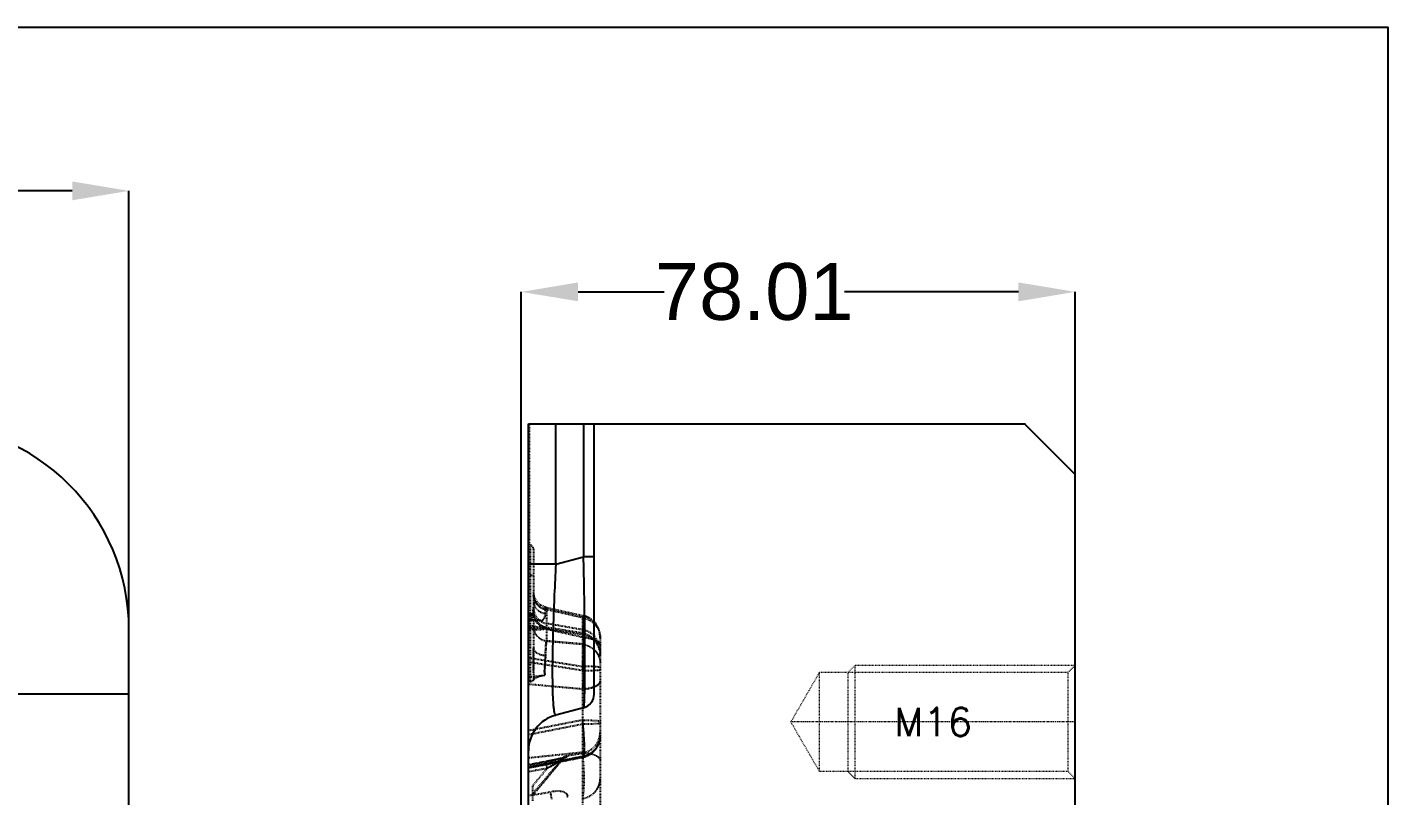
# Model space of a CAD drawing. Header units: millimetres. Extents: x 2748 to 3320, y 1427 to 1884.
# Drawn here: x 3128.6 to 3320.2, y 1775.4 to 1883.7 of the extents above; entities that cross this region are included whole.
import ezdxf
from ezdxf.enums import TextEntityAlignment as Align

# ---------------------------------------------------------------- set-up
doc = ezdxf.new("R2010")
doc.units = ezdxf.units.MM
doc.linetypes.add('CENTER', pattern=[0.6, 0.375, -0.075, 0.075, -0.075])
doc.linetypes.add('HIDDEN', pattern=[0.2, 0.1, -0.1])
doc.layers.add('21', color=7, linetype='Continuous')
doc.layers.add('screw', color=33, linetype='Continuous', lineweight=13)
doc.styles.get("Standard").update_dxf_attribs({"font": 'arial.ttf'})
doc.styles.add('TXT', font='txt.shx', dxfattribs={"bigfont": 'gbcbig.shx'})
doc.dimstyles.get("Standard").update_dxf_attribs({"dimtxt": 0.18, "dimasz": 0.18, "dimexe": 0.18, "dimexo": 0.0625, "dimgap": 0.09, "dimtad": 0, "dimtih": 1, "dimtoh": 1, "dimzin": 0, "dimdsep": 46, "dimtxsty": 'Standard', "dimcen": 0.09, "dimadec": 0, "dimazin": 0, "dimtfac": 1, "dimtofl": 0, "dimtmove": 0, "dimatfit": 3, "dimfxl": 0, "dimtolj": 1, "dimtzin": 0, "dimarcsym": 0})

# ---------------------------------------------------------------- blocks, each defined once
blk = doc.blocks.new('*D61')
at = {"color": 4, "lineweight": -2, "transparency": 16777216}
for p, q in [((2822.91, 1798.83), (2822.91, 1860.65)), ((2830.91, 1860.65), (2909.93, 1860.65)), ((3134.91, 1860.65), (2943.1, 1860.65)), ((3142.91, 1798.83), (3142.91, 1860.65))]:
    blk.add_line(p, q, dxfattribs=at)
at = {"color": 4, "transparency": 16777216}
for points in [[(2830.91, 1861.98), (2830.91, 1859.32), (2822.91, 1860.65)], [(3134.91, 1861.98), (3134.91, 1859.32), (3142.91, 1860.65)]]:
    blk.add_solid(points, dxfattribs=at)
at = {"layer": 'Defpoints', "color": 0, "transparency": 16777216}
for p in [(2822.91, 1860.65), (2822.91, 1798.83), (3142.91, 1798.83)]:
    blk.add_point(p, dxfattribs=at)
at = {"color": 6, "transparency": 16777216, "insert": (2926.51, 1860.65), "char_height": 8, "attachment_point": 5}
blk.add_mtext('\\A1;320.00', dxfattribs=at)
blk = doc.blocks.new('*D73')
at = {"color": 4, "lineweight": -2, "transparency": 16777216}
for p, q in [((3198.16, 1671.53), (3198.16, 1846.42)), ((3206.16, 1846.42), (3218.27, 1846.42)), ((3268.16, 1846.42), (3243.65, 1846.42)), ((3276.16, 1820.68), (3276.16, 1846.42))]:
    blk.add_line(p, q, dxfattribs=at)
at = {"color": 4, "transparency": 16777216}
for points in [[(3206.16, 1847.75), (3206.16, 1845.09), (3198.16, 1846.42)], [(3268.16, 1847.75), (3268.16, 1845.09), (3276.16, 1846.42)]]:
    blk.add_solid(points, dxfattribs=at)
at = {"layer": 'Defpoints', "color": 0, "transparency": 16777216}
for p in [(3276.16, 1846.42), (3276.16, 1820.68), (3198.16, 1671.53)]:
    blk.add_point(p, dxfattribs=at)
at = {"color": 6, "transparency": 16777216, "insert": (3230.96, 1846.42), "char_height": 8, "attachment_point": 5}
blk.add_mtext('\\A1;78.01', dxfattribs=at)

msp = doc.modelspace()

# ---------------------------------------------------------------- linework, layer by layer
msp.add_lwpolyline([(2747.993, 1883.709), (3320.174, 1883.709), (3320.174, 1427.127), (2747.993, 1427.127)], close=True)
at = {"layer": '21', "color": 7, "linetype": 'Continuous'}
for p, q in [((3199.164, 1772.696), (3199.164, 1827.826)), ((3199.164, 1827.826), (3269.154, 1827.826)), ((3203.018, 1808.038), (3203.018, 1827.826)), ((3206.926, 1827.826), (3206.926, 1809.086)), ((3208.409, 1789.767), (3208.409, 1827.826)), ((3276.164, 1820.676), (3269.014, 1827.826)), ((3276.164, 1514.976), (3276.164, 1820.676)), ((3203.018, 1808.038), (3206.926, 1809.086)), ((3208.409, 1809.086), (3206.926, 1809.086)), ((3203.018, 1808.038), (3199.164, 1808.038)), ((3142.907, 1536.826), (3142.907, 1798.826)), ((3142.907, 1789.767), (3124.167, 1789.767)), ((3206.926, 1787.835), (3203.018, 1786.788))]:
    msp.add_line(p, q, dxfattribs=at)
at = {"layer": '21', "color": 8, "linetype": 'HIDDEN'}
for p, q in [((3199.309, 1804.879), (3199.314, 1827.826)), ((3199.388, 1810.766), (3199.314, 1810.779)), ((3199.388, 1810.766), (3199.388, 1791.51)), ((3199.884, 1810.175), (3199.884, 1796.224)), ((3199.314, 1804.879), (3199.164, 1804.879)), ((3199.884, 1806.479), (3199.309, 1806.479)), ((3199.998, 1803.418), (3199.884, 1804.116)), ((3200.328, 1802.791), (3199.998, 1803.418)), ((3199.164, 1801.168), (3199.388, 1801.132)), ((3200.838, 1802.304), (3200.328, 1802.791)), ((3201.478, 1802.005), (3200.838, 1802.304)), ((3201.607, 1801.973), (3201.478, 1802.005)), ((3201.607, 1801.976), (3206.919, 1800.79)), ((3201.608, 1801.975), (3201.701, 1801.66)), ((3201.702, 1801.662), (3201.702, 1797.238)), ((3199.388, 1800.931), (3199.164, 1800.967)), ((3199.388, 1800.3), (3199.164, 1800.312)), ((3206.785, 1797.75), (3199.164, 1799.452)), ((3199.309, 1799.155), (3199.164, 1799.178)), ((3199.567, 1800.281), (3199.882, 1800.23)), ((3206.785, 1798.805), (3201.702, 1799.701)), ((3206.785, 1800.514), (3206.785, 1771.609)), ((3199.164, 1798.986), (3199.301, 1798.964)), ((3209.264, 1797.862), (3209.264, 1774.114)), ((3199.164, 1794.88), (3206.785, 1793.649)), ((3206.785, 1793.057), (3199.164, 1794.261)), ((3199.388, 1791.51), (3199.164, 1791.49)), ((3206.785, 1790.444), (3199.164, 1791.13)), ((3199.164, 1784.061), (3206.785, 1785.554)), ((3206.785, 1781.534), (3199.164, 1780.736)), ((3199.164, 1779.442), (3206.837, 1780.948)), ((3199.164, 1779.36), (3206.836, 1780.863)), ((3201.763, 1780.268), (3199.164, 1779.773)), ((3199.764, 1775.711), (3203.969, 1780.723)), ((3202.282, 1780.369), (3201.763, 1780.268)), ((3201.776, 1780.268), (3201.763, 1780.268)), ((3202.92, 1779.307), (3203.969, 1780.569)), ((3203.794, 1780.359), (3202.92, 1779.307)), ((3203.969, 1780.569), (3203.794, 1780.359)), ((3203.969, 1780.569), (3203.964, 1780.563)), ((3203.964, 1780.563), (3203.969, 1780.569)), ((3203.969, 1780.723), (3203.969, 1780.569)), ((3204.199, 1780.795), (3204.061, 1780.758)), ((3204.561, 1781.065), (3206.785, 1781.457)), ((3204.561, 1781.065), (3204.561, 1780.911)), ((3206.785, 1780.962), (3206.838, 1780.949)), ((3206.836, 1780.863), (3206.785, 1780.88)), ((3199.164, 1779.472), (3199.402, 1779.519)), ((3201.776, 1779.285), (3199.164, 1778.787)), ((3201.776, 1779.285), (3199.764, 1776.862)), ((3202.443, 1778.732), (3200.43, 1776.309)), ((3202.567, 1778.882), (3202.443, 1778.732)), ((3202.92, 1779.307), (3202.567, 1778.882)), ((3199.764, 1774.709), (3199.764, 1776.862)), ((3200.43, 1776.309), (3199.864, 1775.628)), ((3199.864, 1775.628), (3199.764, 1775.506))]:
    msp.add_line(p, q, dxfattribs=at)
for points in [[(3209.113, 1798.8), (3208.678, 1799.643), (3208.002, 1800.307), (3207.152, 1800.728), (3206.918, 1800.79)], [(3209.264, 1797.862), (3209.11, 1798.81), (3208.666, 1799.659), (3207.978, 1800.324), (3207.114, 1800.739), (3206.919, 1800.79)], [(3206.838, 1780.864), (3207.152, 1780.943), (3208.002, 1781.363), (3208.678, 1782.028), (3209.113, 1782.87), (3209.264, 1783.893)], [(3206.838, 1780.949), (3207.152, 1781.028), (3208.002, 1781.448), (3208.678, 1782.113), (3209.113, 1782.955)], [(3202.905, 1780.496), (3202.603, 1780.434), (3202.282, 1780.369)], [(3203.68, 1780.666), (3203.446, 1780.613), (3203.187, 1780.556), (3202.905, 1780.496)], [(3204.061, 1780.758), (3203.886, 1780.715), (3203.68, 1780.666)], [(3203.964, 1780.562), (3204.129, 1780.72), (3204.277, 1780.81), (3204.323, 1780.83)], [(3204.323, 1780.83), (3204.327, 1780.832), (3204.293, 1780.821), (3204.199, 1780.795)]]:
    msp.add_lwpolyline(points, dxfattribs=at)
at = {"layer": '21', "color": 7, "linetype": 'Continuous'}
for centre, radius, start, end in [((3113.907, 1798.826), 29, 0, 90), ((3206.409, 1789.767), 2, 285, 0), ((3204.364, 1781.765), 5.2, 105, 180)]:
    msp.add_arc(centre, radius, start, end, dxfattribs=at)
at = {"layer": '21', "color": 8, "linetype": 'HIDDEN'}
for centre, radius, start, end in [((3199.284, 1810.175), 0.6, 0, 80), ((3201.849, 1803.703), 1.965, 180.05071, 203.91435), ((3202.091, 1801.325), 2.209, 180.41833, 259.641), ((3202.083, 1801.154), 2.201, 180.03665, 219.93172), ((3202.084, 1801.867), 2.2, 180, 260), ((3202.064, 1801.158), 2.181, 180.02019, 220.7955), ((3201.943, 1803.746), 2.069, 203.96283, 221.08089), ((3202.08, 1803.936), 2.306, 255.80886, 260.56687), ((2752.125, -207.108), 2058.462, 77.23966, 77.384698), ((3175.432, 1411.912), 389.022, 86.2159, 86.50264), ((3199.295, 1798.532), 1.77, 83.03564, 86.98575), ((3199.327, 1798.802), 1.498, 80.80115, 83.02169), ((3176.2, 1423.787), 377.121, 86.21279, 86.39943), ((3202.081, 1801.172), 2.203, 219.88904, 260.08127), ((3206.444, 1797.656), 2.842, 42.43039, 45.76541), ((3206.456, 1797.671), 2.823, 30.83561, 42.38203), ((3200.373, 1799.198), 1.097, 190.99628, 192.30184), ((3200.576, 1806.051), 7.194, 264.5373, 267.17133), ((3206.264, 1795.85), 3, 0.00005, 80), ((3206.267, 1795.223), 3.003, 43.88782, 80.0774), ((3206.325, 1795.273), 2.926, 39.52415, 43.96618), ((3206.652, 1797.74), 2.612, 0.0061, 2.60387), ((3206.513, 1793.97), 2.785, 42.6466, 46.54217), ((3206.257, 1795.223), 3.011, 19.99634, 39.44075), ((3206.328, 1795.241), 2.935, 0.00645, 2.79783), ((3167.07, 2127.187), 336.534, 275.47226, 275.86574), ((3167.072, 2127.265), 336.613, 275.47063, 275.86377), ((3296.977, 1792.788), 97.126, 179.99816, 180.63242), ((3300.612, 1792.799), 100.761, 180.00428, 180.30968), ((3295.97, 1792.772), 96.119, 180.30875, 180.62925), ((3748.402, -993.053), 2831.426, 101.027949, 101.185107), ((3206.264, 1784.411), 3, 280.00001, 0), ((3774.362, -1143.926), 2979.448, 100.981817, 101.126463), ((3181.017, 1818.499), 44.369, 299.37137, 299.91764), ((3191.339, 1800.524), 23.641, 299.96144, 300.691), ((3194.579, 1795.061), 17.29, 300.69891, 301.63822), ((3204.735, 1780.08), 1, 100, 140), ((3204.761, 1779.882), 1.05, 115.72007, 126.35629), ((3200.301, 1781.908), 6.707, 356.58, 357.42794), ((3048.862, 2692.056), 928.837, 279.312372, 279.508735)]:
    msp.add_arc(centre, radius, start, end, dxfattribs=at)
at = {"layer": '21', "color": 7, "linetype": 'Continuous'}
for points, knots in [([(3206.926, 1787.835), (3206.939, 1787.839), (3206.956, 1787.885), (3206.974, 1787.961), (3206.992, 1788.096), (3207.01, 1788.275), (3207.027, 1788.505), (3207.049, 1788.906), (3207.072, 1789.526), (3207.092, 1790.407), (3207.107, 1791.466), (3207.116, 1792.692), (3207.118, 1794.075), (3207.115, 1795.603), (3207.102, 1797.89), (3207.07, 1801), (3207.009, 1804.953), (3206.956, 1807.686), (3206.926, 1809.086)], [0, 0, 0, 0, 0.0018039, 0.0057584, 0.011993, 0.0205169, 0.0313195, 0.0443845, 0.0772265, 0.1188334, 0.1687836, 0.2266016, 0.2918107, 0.3638929, 0.442167, 0.6144013, 0.8025615, 1, 1, 1, 1]), ([(3203.018, 1808.038), (3202.94, 1806.613), (3202.802, 1803.835), (3202.646, 1799.824), (3202.548, 1796.168), (3202.516, 1793.404), (3202.526, 1791.466), (3202.549, 1790.248), (3202.582, 1789.341), (3202.618, 1788.704), (3202.655, 1788.191), (3202.707, 1787.671), (3202.777, 1787.234), (3202.846, 1786.984), (3202.895, 1786.87), (3202.947, 1786.795), (3202.999, 1786.783), (3203.018, 1786.788)], [0, 0, 0, 0, 0.2004353, 0.3905911, 0.5637723, 0.7140272, 0.778803, 0.8359484, 0.8850063, 0.9063624, 0.92553, 0.9571407, 0.9797223, 0.9876551, 0.9934253, 0.9972624, 1, 1, 1, 1])]:
    msp.add_open_spline(points, degree=3, knots=knots, dxfattribs=at)
at = {"layer": '21', "color": 8, "linetype": 'HIDDEN'}
for points, knots in [([(3201.702, 1801.662), (3201.46, 1801.702), (3200.974, 1801.864), (3200.367, 1802.334), (3199.972, 1802.98), (3199.884, 1803.468), (3199.884, 1803.701)], [0, 0, 0, 0, 0.2488136, 0.5090557, 0.7638419, 1, 1, 1, 1]), ([(3199.388, 1801.132), (3199.357, 1800.933), (3199.307, 1800.542), (3199.264, 1799.991), (3199.26, 1799.531), (3199.284, 1799.262), (3199.309, 1799.155)], [0, 0, 0, 0, 0.3045068, 0.594848, 0.8345283, 1, 1, 1, 1]), ([(3199.388, 1801.132), (3199.443, 1801.093), (3199.565, 1801.032), (3199.739, 1801.098), (3199.833, 1801.201), (3199.875, 1801.275), (3199.882, 1801.309)], [0, 0, 0, 0, 0.3268587, 0.6014583, 0.830935, 1, 1, 1, 1]), ([(3199.884, 1802.804), (3199.884, 1802.595), (3199.864, 1802.173), (3199.782, 1801.328), (3199.672, 1800.696), (3199.564, 1800.282)], [0, 0, 0, 0, 0.2468055, 0.4963987, 1, 1, 1, 1]), ([(3199.884, 1802.801), (3199.884, 1802.38), (3199.832, 1801.746), (3199.708, 1800.908), (3199.622, 1800.488), (3199.567, 1800.281)], [0, 0, 0, 0, 0.4960379, 0.7474148, 1, 1, 1, 1]), ([(3199.884, 1801.161), (3199.881, 1801.132), (3199.84, 1800.989), (3199.695, 1800.853), (3199.574, 1800.857)], [0, 0, 0, 0, 0.1908617, 1, 1, 1, 1]), ([(3199.884, 1802.804), (3199.884, 1802.611), (3199.969, 1802.198), (3200.34, 1801.659), (3200.901, 1801.26), (3201.346, 1801.112), (3201.572, 1801.068)], [0, 0, 0, 0, 0.2223847, 0.4695595, 0.7348502, 1, 1, 1, 1]), ([(3199.884, 1801.327), (3199.884, 1801.081), (3199.971, 1800.57), (3200.362, 1799.887), (3200.969, 1799.386), (3201.459, 1799.212), (3201.702, 1799.169)], [0, 0, 0, 0, 0.2418108, 0.4993756, 0.7573161, 1, 1, 1, 1]), ([(3200.383, 1802.387), (3200.532, 1802.216), (3200.882, 1801.926), (3201.301, 1801.755), (3201.514, 1801.701)], [0, 0, 0, 0, 0.5078067, 1, 1, 1, 1]), ([(3201.572, 1801.067), (3201.579, 1800.9), (3201.463, 1800.531), (3201.24, 1800.236), (3201.106, 1800.085)], [0, 0, 0, 0, 0.4551783, 1, 1, 1, 1]), ([(3201.109, 1800.084), (3201.242, 1800.234), (3201.464, 1800.529), (3201.579, 1800.898), (3201.572, 1801.065)], [0, 0, 0, 0, 0.5446071, 1, 1, 1, 1]), ([(3201.572, 1801.065), (3201.569, 1801.197), (3201.564, 1801.425), (3201.565, 1801.688), (3201.571, 1801.841), (3201.581, 1801.915), (3201.586, 1801.955), (3201.601, 1801.977), (3201.607, 1801.976)], [0, 0, 0, 0, 0.4307154, 0.7454162, 0.8556367, 0.9337471, 0.9804347, 1, 1, 1, 1]), ([(3206.785, 1800.515), (3206.361, 1800.61), (3205.303, 1800.852), (3203.607, 1801.227), (3202.337, 1801.517), (3201.701, 1801.66)], [0, 0, 0, 0, 0.2499117, 0.6250841, 1, 1, 1, 1]), ([(3199.291, 1800.138), (3199.285, 1800.076), (3199.268, 1799.847), (3199.259, 1799.618), (3199.26, 1799.451)], [0, 0, 0, 0, 0.270887, 1, 1, 1, 1]), ([(3199.26, 1799.451), (3199.26, 1799.405), (3199.264, 1799.25), (3199.276, 1799.095), (3199.296, 1798.989)], [0, 0, 0, 0, 0.2989745, 1, 1, 1, 1]), ([(3199.388, 1800.931), (3199.357, 1800.733), (3199.322, 1800.469), (3199.297, 1800.204), (3199.291, 1800.138)], [0, 0, 0, 0, 0.7522934, 1, 1, 1, 1]), ([(3201.694, 1799.15), (3201.655, 1799.137), (3201.547, 1799.116), (3201.351, 1799.086), (3201.09, 1799.063), (3200.661, 1799.04), (3200.059, 1799.054), (3199.566, 1799.115), (3199.308, 1799.155)], [0, 0, 0, 0, 0.0511252, 0.1369305, 0.2484904, 0.3783361, 0.6744092, 1, 1, 1, 1]), ([(3199.574, 1800.857), (3199.558, 1800.857), (3199.491, 1800.868), (3199.429, 1800.9), (3199.388, 1800.931)], [0, 0, 0, 0, 0.2358663, 1, 1, 1, 1]), ([(3199.564, 1800.282), (3199.55, 1800.284), (3199.492, 1800.292), (3199.433, 1800.298), (3199.388, 1800.3)], [0, 0, 0, 0, 0.2395058, 1, 1, 1, 1]), ([(3201.107, 1800.086), (3200.84, 1800.103), (3200.324, 1800.157), (3199.812, 1800.242), (3199.564, 1800.282)], [0, 0, 0, 0, 0.5147472, 1, 1, 1, 1]), ([(3199.884, 1799.208), (3199.884, 1798.983), (3199.973, 1798.509), (3200.371, 1797.884), (3200.978, 1797.432), (3201.46, 1797.277), (3201.702, 1797.238)], [0, 0, 0, 0, 0.2325987, 0.4856777, 0.7473912, 1, 1, 1, 1]), ([(3206.919, 1800.79), (3206.909, 1800.792), (3206.881, 1800.769), (3206.837, 1800.679), (3206.806, 1800.586), (3206.785, 1800.515)], [0, 0, 0, 0, 0.0959004, 0.2867034, 1, 1, 1, 1]), ([(3206.785, 1797.75), (3206.807, 1797.963), (3206.848, 1798.372), (3206.901, 1798.955), (3206.94, 1799.473), (3206.966, 1799.914), (3206.977, 1800.27), (3206.976, 1800.531), (3206.963, 1800.691), (3206.943, 1800.766), (3206.927, 1800.788), (3206.919, 1800.79)], [0, 0, 0, 0, 0.2101294, 0.4030489, 0.5739466, 0.7193293, 0.8362554, 0.9225218, 0.9765504, 0.9916253, 1, 1, 1, 1]), ([(3206.785, 1800.514), (3207.114, 1800.46), (3207.775, 1800.24), (3208.469, 1799.703), (3208.883, 1799.143), (3209.174, 1798.548), (3209.264, 1798.057), (3209.264, 1797.74)], [0, 0, 0, 0, 0.2488058, 0.5088672, 0.6382327, 0.7643379, 1, 1, 1, 1]), ([(3206.785, 1800.514), (3207.083, 1800.465), (3207.682, 1800.276), (3208.199, 1799.913), (3208.426, 1799.692)], [0, 0, 0, 0, 0.4884897, 1, 1, 1, 1]), ([(3208.88, 1799.118), (3208.996, 1798.923), (3209.178, 1798.514), (3209.251, 1798.073), (3209.261, 1797.858)], [0, 0, 0, 0, 0.5145496, 1, 1, 1, 1]), ([(3199.301, 1798.964), (3199.351, 1798.956), (3199.547, 1798.927), (3199.744, 1798.903), (3199.891, 1798.889)], [0, 0, 0, 0, 0.2525379, 1, 1, 1, 1]), ([(3200.221, 1798.866), (3200.387, 1798.857), (3200.699, 1798.855), (3201.126, 1798.881), (3201.426, 1798.918), (3201.605, 1798.954), (3201.671, 1798.971), (3201.695, 1798.982)], [0, 0, 0, 0, 0.3360617, 0.6307606, 0.8636561, 0.9470804, 1, 1, 1, 1]), ([(3201.701, 1797.238), (3201.653, 1796.956), (3201.596, 1796.267), (3201.572, 1795.577), (3201.566, 1795.173)], [0, 0, 0, 0, 0.4141059, 1, 1, 1, 1]), ([(3201.567, 1795.178), (3201.573, 1795.582), (3201.596, 1796.269), (3201.654, 1796.957), (3201.702, 1797.238)], [0, 0, 0, 0, 0.5858088, 1, 1, 1, 1]), ([(3206.785, 1796.792), (3206.361, 1796.83), (3205.302, 1796.917), (3203.608, 1797.075), (3202.336, 1797.181), (3201.701, 1797.237)], [0, 0, 0, 0, 0.249803, 0.6251835, 1, 1, 1, 1]), ([(3201.701, 1797.237), (3202.125, 1797.2), (3203.184, 1797.112), (3204.878, 1796.954), (3206.15, 1796.848), (3206.785, 1796.792)], [0, 0, 0, 0, 0.2498046, 0.6251818, 1, 1, 1, 1]), ([(3206.784, 1793.649), (3206.834, 1794.216), (3206.896, 1795.041), (3206.94, 1796.097), (3206.951, 1796.778), (3206.943, 1797.353), (3206.915, 1797.804), (3206.876, 1798.097), (3206.828, 1798.257), (3206.801, 1798.312), (3206.785, 1798.331)], [0, 0, 0, 0, 0.3629015, 0.5272447, 0.673285, 0.7966116, 0.8934971, 0.9614571, 0.9842937, 1, 1, 1, 1]), ([(3206.785, 1798.331), (3207.116, 1798.273), (3207.784, 1798.035), (3208.611, 1797.351), (3209.145, 1796.421), (3209.264, 1795.723), (3209.264, 1795.388)], [0, 0, 0, 0, 0.242637, 0.5005602, 0.7581464, 1, 1, 1, 1]), ([(3206.785, 1798.181), (3206.803, 1798.159), (3206.834, 1798.095), (3206.887, 1797.913), (3206.933, 1797.583), (3206.965, 1797.079), (3206.974, 1796.442), (3206.961, 1795.694), (3206.911, 1794.552), (3206.842, 1793.664), (3206.785, 1793.058)], [0, 0, 0, 0, 0.0166489, 0.0405408, 0.1107452, 0.2097833, 0.3347853, 0.481547, 0.6451357, 1, 1, 1, 1]), ([(3209.264, 1796.634), (3209.264, 1796.698), (3209.23, 1796.839), (3209.088, 1797.033), (3208.859, 1797.214), (3208.412, 1797.449), (3207.708, 1797.651), (3207.104, 1797.729), (3206.785, 1797.75)], [0, 0, 0, 0, 0.0661142, 0.1454701, 0.2453868, 0.367581, 0.6677226, 1, 1, 1, 1]), ([(3206.785, 1797.75), (3207.075, 1797.731), (3207.633, 1797.662), (3208.178, 1797.517), (3208.429, 1797.418)], [0, 0, 0, 0, 0.5191298, 1, 1, 1, 1]), ([(3208.429, 1797.418), (3208.561, 1797.367), (3208.793, 1797.257), (3209.003, 1797.104), (3209.082, 1797.023)], [0, 0, 0, 0, 0.5549529, 1, 1, 1, 1]), ([(3199.884, 1796.224), (3199.884, 1795.67), (3199.863, 1794.526), (3199.85, 1793.381), (3199.85, 1792.791)], [0, 0, 0, 0, 0.4840865, 1, 1, 1, 1]), ([(3199.851, 1792.791), (3199.851, 1793.38), (3199.863, 1794.521), (3199.884, 1795.663), (3199.884, 1796.216)], [0, 0, 0, 0, 0.5158015, 1, 1, 1, 1]), ([(3199.884, 1796.224), (3199.884, 1796.104), (3199.958, 1795.907), (3200.15, 1795.701), (3200.446, 1795.484), (3200.926, 1795.288), (3201.345, 1795.205), (3201.566, 1795.178)], [0, 0, 0, 0, 0.1701074, 0.2758574, 0.3980998, 0.6854668, 1, 1, 1, 1]), ([(3199.884, 1796.216), (3199.884, 1796.096), (3199.958, 1795.9), (3200.15, 1795.694), (3200.446, 1795.477), (3200.926, 1795.282), (3201.345, 1795.199), (3201.566, 1795.173)], [0, 0, 0, 0, 0.1698695, 0.2755558, 0.3977847, 0.6852545, 1, 1, 1, 1]), ([(3206.785, 1796.792), (3207.114, 1796.739), (3207.772, 1796.527), (3208.6, 1795.908), (3209.141, 1795.054), (3209.264, 1794.406), (3209.264, 1794.099)], [0, 0, 0, 0, 0.2522892, 0.5138773, 0.7670995, 1, 1, 1, 1]), ([(3206.785, 1796.792), (3206.82, 1796.635), (3206.878, 1796.27), (3206.961, 1795.378), (3206.991, 1794.03), (3206.942, 1792.278), (3206.847, 1791.055), (3206.785, 1790.444)], [0, 0, 0, 0, 0.0760272, 0.1740113, 0.4220695, 0.7106928, 1, 1, 1, 1]), ([(3206.785, 1796.792), (3206.82, 1796.635), (3206.877, 1796.27), (3206.96, 1795.378), (3206.99, 1794.03), (3206.941, 1792.278), (3206.847, 1791.055), (3206.785, 1790.444)], [0, 0, 0, 0, 0.0760181, 0.1739995, 0.422061, 0.71069, 1, 1, 1, 1]), ([(3206.785, 1796.792), (3207.083, 1796.744), (3207.681, 1796.561), (3208.201, 1796.208), (3208.429, 1795.992)], [0, 0, 0, 0, 0.4902343, 1, 1, 1, 1]), ([(3208.562, 1795.857), (3208.618, 1795.796), (3208.827, 1795.546), (3208.993, 1795.259), (3209.083, 1795.034)], [0, 0, 0, 0, 0.2555375, 1, 1, 1, 1]), ([(3209.082, 1797.023), (3209.137, 1796.965), (3209.227, 1796.847), (3209.264, 1796.7), (3209.264, 1796.634)], [0, 0, 0, 0, 0.5477403, 1, 1, 1, 1]), ([(3209.26, 1795.384), (3209.257, 1795.456), (3209.232, 1795.751), (3209.163, 1796.042), (3209.086, 1796.252)], [0, 0, 0, 0, 0.2431001, 1, 1, 1, 1]), ([(3201.566, 1795.178), (3201.551, 1794.962), (3201.526, 1794.517), (3201.475, 1793.837), (3201.435, 1793.131), (3201.445, 1792.653), (3201.462, 1792.413)], [0, 0, 0, 0, 0.2342187, 0.4826371, 0.7398611, 1, 1, 1, 1]), ([(3201.463, 1792.416), (3201.448, 1792.654), (3201.433, 1793.131), (3201.477, 1793.834), (3201.533, 1794.513), (3201.555, 1794.957), (3201.566, 1795.172)], [0, 0, 0, 0, 0.2601419, 0.5171739, 0.7655224, 1, 1, 1, 1]), ([(3209.264, 1793.515), (3209.264, 1793.52), (3209.247, 1793.531), (3209.217, 1793.539), (3209.162, 1793.551), (3209.046, 1793.567), (3208.842, 1793.586), (3208.537, 1793.605), (3208.158, 1793.622), (3207.725, 1793.635), (3207.261, 1793.644), (3206.944, 1793.648), (3206.785, 1793.649)], [0, 0, 0, 0, 0.0060255, 0.0192612, 0.0409901, 0.0718105, 0.1614872, 0.2861351, 0.4412702, 0.6183148, 0.8076986, 1, 1, 1, 1]), ([(3209.083, 1795.034), (3209.113, 1794.957), (3209.217, 1794.656), (3209.264, 1794.335), (3209.264, 1794.099)], [0, 0, 0, 0, 0.2600952, 1, 1, 1, 1]), ([(3199.388, 1791.51), (3199.49, 1791.519), (3199.662, 1791.554), (3199.818, 1791.655), (3199.856, 1791.716)], [0, 0, 0, 0, 0.5880356, 1, 1, 1, 1]), ([(3199.856, 1791.716), (3199.915, 1791.81), (3200.098, 1791.989), (3200.464, 1792.189), (3200.932, 1792.339), (3201.279, 1792.397), (3201.464, 1792.416)], [0, 0, 0, 0, 0.1850413, 0.4154617, 0.6906565, 1, 1, 1, 1]), ([(3206.785, 1793.057), (3206.929, 1793.059), (3207.477, 1793.065), (3208.024, 1793.078), (3208.426, 1793.097)], [0, 0, 0, 0, 0.2645122, 1, 1, 1, 1]), ([(3209.264, 1791.559), (3209.264, 1791.496), (3209.23, 1791.355), (3209.088, 1791.161), (3208.859, 1790.98), (3208.412, 1790.745), (3207.708, 1790.543), (3207.104, 1790.465), (3206.785, 1790.444)], [0, 0, 0, 0, 0.0661116, 0.1454657, 0.2453815, 0.3675757, 0.6677194, 1, 1, 1, 1]), ([(3208.426, 1793.097), (3208.549, 1793.103), (3208.76, 1793.115), (3209.002, 1793.135), (3209.141, 1793.152), (3209.207, 1793.165), (3209.243, 1793.174), (3209.264, 1793.186), (3209.264, 1793.192)], [0, 0, 0, 0, 0.433837, 0.7485653, 0.8572938, 0.9336644, 0.9798036, 1, 1, 1, 1]), ([(3208.426, 1790.774), (3208.553, 1790.824), (3208.777, 1790.928), (3209.051, 1791.122), (3209.222, 1791.332), (3209.264, 1791.489), (3209.264, 1791.559)], [0, 0, 0, 0, 0.3376694, 0.6122448, 0.8262072, 1, 1, 1, 1]), ([(3206.785, 1790.444), (3207.074, 1790.463), (3207.631, 1790.531), (3208.175, 1790.676), (3208.426, 1790.774)], [0, 0, 0, 0, 0.5190171, 1, 1, 1, 1]), ([(3206.838, 1780.949), (3206.858, 1780.953), (3206.9, 1780.99), (3206.96, 1781.134), (3207.01, 1781.431), (3207.042, 1781.91), (3207.046, 1782.547), (3207.022, 1783.314), (3206.949, 1784.511), (3206.86, 1785.446), (3206.785, 1786.087)], [0, 0, 0, 0, 0.011557, 0.0295145, 0.090035, 0.1836879, 0.307645, 0.457396, 0.6271316, 1, 1, 1, 1]), ([(3206.785, 1786.087), (3206.944, 1786.086), (3207.261, 1786.082), (3207.725, 1786.073), (3208.158, 1786.059), (3208.537, 1786.043), (3208.842, 1786.024), (3209.046, 1786.005), (3209.162, 1785.989), (3209.217, 1785.977), (3209.247, 1785.969), (3209.264, 1785.958), (3209.264, 1785.953)], [0, 0, 0, 0, 0.1922974, 0.3816777, 0.5587202, 0.7138546, 0.8385036, 0.928183, 0.9590051, 0.980736, 0.9939735, 1, 1, 1, 1]), ([(3206.785, 1785.554), (3206.944, 1785.555), (3207.261, 1785.559), (3207.725, 1785.568), (3208.158, 1785.582), (3208.537, 1785.598), (3208.842, 1785.617), (3209.046, 1785.636), (3209.162, 1785.652), (3209.217, 1785.664), (3209.247, 1785.672), (3209.264, 1785.683), (3209.264, 1785.688)], [0, 0, 0, 0, 0.1922948, 0.3816728, 0.5587136, 0.7138471, 0.8384964, 0.9281769, 0.959, 0.9807322, 0.9939714, 1, 1, 1, 1]), ([(3206.785, 1785.554), (3206.864, 1784.802), (3206.959, 1783.735), (3207.012, 1782.418), (3207.012, 1781.855), (3207.001, 1781.607)], [0, 0, 0, 0, 0.5732874, 0.8119154, 1, 1, 1, 1]), ([(3209.264, 1783.902), (3209.264, 1783.567), (3209.145, 1782.87), (3208.611, 1781.94), (3207.784, 1781.257), (3207.116, 1781.02), (3206.785, 1780.962)], [0, 0, 0, 0, 0.2417728, 0.4993183, 0.7572741, 1, 1, 1, 1]), ([(3206.785, 1780.88), (3207.116, 1780.938), (3207.784, 1781.175), (3208.611, 1781.858), (3209.144, 1782.787), (3209.264, 1783.484), (3209.264, 1783.819)], [0, 0, 0, 0, 0.2428095, 0.5007958, 0.7583032, 1, 1, 1, 1]), ([(3201.763, 1780.268), (3201.752, 1780.266), (3201.727, 1780.239), (3201.701, 1780.136), (3201.695, 1779.928), (3201.72, 1779.627), (3201.755, 1779.402), (3201.777, 1779.285)], [0, 0, 0, 0, 0.03505, 0.0963808, 0.3194122, 0.6467137, 1, 1, 1, 1]), ([(3201.763, 1780.268), (3201.752, 1780.266), (3201.727, 1780.239), (3201.701, 1780.136), (3201.695, 1779.929), (3201.72, 1779.628), (3201.755, 1779.402), (3201.776, 1779.286)], [0, 0, 0, 0, 0.0350515, 0.0963701, 0.3193515, 0.6466339, 1, 1, 1, 1]), ([(3204.561, 1780.911), (3204.562, 1780.908), (3204.553, 1780.9), (3204.526, 1780.886), (3204.463, 1780.864), (3204.367, 1780.835), (3204.242, 1780.8), (3204.095, 1780.762), (3203.867, 1780.706), (3203.551, 1780.633), (3203.143, 1780.543), (3202.705, 1780.451), (3202.246, 1780.359), (3201.934, 1780.298), (3201.776, 1780.268)], [0, 0, 0, 0, 0.0031926, 0.0099927, 0.0341887, 0.070396, 0.1163043, 0.1697513, 0.2292611, 0.3625467, 0.5099166, 0.6671915, 0.8314994, 1, 1, 1, 1]), ([(3203.521, 1780.626), (3203.386, 1780.596), (3202.806, 1780.47), (3202.224, 1780.354), (3201.776, 1780.268)], [0, 0, 0, 0, 0.2332101, 1, 1, 1, 1]), ([(3203.964, 1780.563), (3203.948, 1780.544), (3203.896, 1780.505), (3203.767, 1780.415), (3203.565, 1780.29), (3203.299, 1780.13), (3203.011, 1779.966), (3202.713, 1779.795), (3202.407, 1779.625), (3202.092, 1779.457), (3201.88, 1779.346), (3201.776, 1779.286)], [0, 0, 0, 0, 0.0301278, 0.0754774, 0.1867298, 0.3113977, 0.4426785, 0.5785177, 0.7171143, 0.8577906, 1, 1, 1, 1]), ([(3204.561, 1780.911), (3204.561, 1780.907), (3204.552, 1780.9), (3204.523, 1780.885), (3204.459, 1780.862), (3204.36, 1780.832), (3204.23, 1780.796), (3204.078, 1780.757), (3203.839, 1780.699), (3203.651, 1780.655), (3203.521, 1780.626)], [0, 0, 0, 0, 0.0094311, 0.0284735, 0.0946615, 0.193193, 0.3185018, 0.4657002, 0.6302752, 1, 1, 1, 1]), ([(3203.648, 1780.341), (3203.713, 1780.381), (3203.805, 1780.437), (3203.909, 1780.513), (3203.95, 1780.546), (3203.964, 1780.563)], [0, 0, 0, 0, 0.5913543, 0.8342942, 1, 1, 1, 1]), ([(3203.969, 1780.569), (3204.004, 1780.611), (3204.167, 1780.773), (3204.388, 1780.88), (3204.561, 1780.911)], [0, 0, 0, 0, 0.235693, 1, 1, 1, 1]), ([(3204.139, 1780.727), (3204.122, 1780.715), (3204.061, 1780.668), (3204.006, 1780.613), (3203.969, 1780.569)], [0, 0, 0, 0, 0.2580382, 1, 1, 1, 1]), ([(3206.785, 1775.041), (3206.826, 1775.185), (3206.891, 1775.532), (3206.986, 1776.414), (3207.018, 1777.792), (3206.962, 1779.611), (3206.855, 1780.892), (3206.785, 1781.534)], [0, 0, 0, 0, 0.0687663, 0.1621036, 0.4084159, 0.7026368, 1, 1, 1, 1]), ([(3206.785, 1781.534), (3207.104, 1781.513), (3207.708, 1781.434), (3208.412, 1781.233), (3208.859, 1780.998), (3209.088, 1780.817), (3209.23, 1780.623), (3209.264, 1780.482), (3209.264, 1780.418)], [0, 0, 0, 0, 0.3322803, 0.6324241, 0.7546186, 0.8545347, 0.9338887, 1, 1, 1, 1]), ([(3206.785, 1775.041), (3206.826, 1775.185), (3206.892, 1775.532), (3206.987, 1776.414), (3207.019, 1777.792), (3206.963, 1779.611), (3206.856, 1780.892), (3206.785, 1781.534)], [0, 0, 0, 0, 0.068788, 0.1621336, 0.4084403, 0.7026462, 1, 1, 1, 1]), ([(3206.879, 1780.895), (3206.876, 1780.891), (3206.865, 1780.877), (3206.849, 1780.866), (3206.836, 1780.864)], [0, 0, 0, 0, 0.29446, 1, 1, 1, 1]), ([(3206.995, 1781.508), (3206.987, 1781.374), (3206.973, 1781.194), (3206.927, 1780.99), (3206.898, 1780.92), (3206.879, 1780.895)], [0, 0, 0, 0, 0.6421432, 0.8559875, 1, 1, 1, 1]), ([(3202.184, 1779.505), (3202.235, 1779.532), (3202.434, 1779.639), (3202.631, 1779.75), (3202.778, 1779.833)], [0, 0, 0, 0, 0.2528083, 1, 1, 1, 1]), ([(3206.785, 1775.041), (3207.114, 1775.096), (3207.776, 1775.317), (3208.469, 1775.854), (3208.883, 1776.415), (3209.174, 1777.011), (3209.264, 1777.504), (3209.264, 1777.821)], [0, 0, 0, 0, 0.2485868, 0.5085645, 0.6379586, 0.7641329, 1, 1, 1, 1]), ([(3208.562, 1776.007), (3208.79, 1776.262), (3209.143, 1776.839), (3209.264, 1777.504), (3209.264, 1777.821)], [0, 0, 0, 0, 0.5189929, 1, 1, 1, 1]), ([(3202.455, 1774.967), (3202.412, 1775.142), (3202.347, 1775.478), (3202.309, 1775.819), (3202.304, 1775.982)], [0, 0, 0, 0, 0.5257009, 1, 1, 1, 1]), ([(3204.657, 1775.247), (3204.691, 1775.321), (3204.708, 1775.507), (3204.534, 1775.741), (3204.262, 1775.908), (3203.918, 1776.015), (3203.534, 1776.064), (3202.99, 1776.074), (3202.579, 1776.023), (3202.305, 1775.98)], [0, 0, 0, 0, 0.0859031, 0.1803623, 0.2937773, 0.4223934, 0.5608506, 0.7044686, 1, 1, 1, 1])]:
    msp.add_open_spline(points, degree=3, knots=knots, dxfattribs=at)
for points in [[(3199.884, 1801.327), (3199.884, 1801.321), (3199.883, 1801.315), (3199.882, 1801.309)], [(3199.164, 1800.208), (3199.404, 1800.193), (3199.644, 1800.178), (3199.884, 1800.163)], [(3201.694, 1799.152), (3201.698, 1799.156), (3201.702, 1799.163), (3201.702, 1799.169)], [(3206.785, 1798.331), (3205.088, 1798.605), (3203.391, 1798.877), (3201.694, 1799.15)], [(3201.702, 1799.002), (3201.702, 1798.996), (3201.699, 1798.989), (3201.695, 1798.983)], [(3201.695, 1798.982), (3203.391, 1798.715), (3205.088, 1798.449), (3206.785, 1798.181)], [(3206.785, 1780.88), (3204.244, 1780.386), (3201.704, 1779.891), (3199.164, 1779.394)], [(3199.164, 1779.769), (3200.035, 1779.936), (3200.905, 1780.102), (3201.776, 1780.268)], [(3201.776, 1780.268), (3200.905, 1780.102), (3200.035, 1779.936), (3199.164, 1779.769)], [(3204.561, 1780.911), (3204.473, 1780.895), (3204.386, 1780.867), (3204.305, 1780.828)], [(3199.764, 1775.506), (3200.815, 1776.774), (3201.868, 1778.04), (3202.92, 1779.307)], [(3201.777, 1779.286), (3201.911, 1779.361), (3202.048, 1779.432), (3202.184, 1779.505)]]:
    msp.add_open_spline(points, degree=3, dxfattribs=at)
at = {"layer": 'screw', "color": 92, "linetype": 'HIDDEN', "ltscale": 0.995164}
for p, q in [((3244.164, 1792.826), (3245.164, 1793.826)), ((3245.164, 1793.826), (3276.164, 1793.826)), ((3245.164, 1777.826), (3245.164, 1793.826)), ((3244.164, 1778.826), (3244.164, 1792.826)), ((3245.164, 1777.826), (3244.164, 1778.826)), ((3276.164, 1777.826), (3245.164, 1777.826))]:
    msp.add_line(p, q, dxfattribs=at)
at = {"layer": 'screw', "linetype": 'HIDDEN', "ltscale": 0.995164}
for p, q in [((3275.164, 1792.826), (3276.164, 1793.826)), ((3236.122, 1785.826), (3240.164, 1792.826)), ((3240.164, 1792.826), (3275.164, 1792.826)), ((3240.164, 1778.826), (3240.164, 1792.826)), ((3275.164, 1778.826), (3275.164, 1792.826)), ((3240.164, 1778.826), (3236.122, 1785.826)), ((3275.164, 1778.826), (3240.164, 1778.826)), ((3276.164, 1777.826), (3275.164, 1778.826))]:
    msp.add_line(p, q, dxfattribs=at)
at = {"layer": 'screw', "color": 1, "linetype": 'CENTER', "ltscale": 0.621977}
msp.add_line((3276.164, 1785.826), (3236.122, 1785.826), dxfattribs=at)

# ---------------------------------------------------------------- texts
at = {"layer": 'screw', "color": 222, "linetype": 'HIDDEN', "ltscale": 0.995164, "style": 'TXT'}
msp.add_text('M16', height=4, rotation=360, dxfattribs=at).set_placement((3256.143, 1785.826), align=Align.MIDDLE)

# ---------------------------------------------------------------- dimensions: what is measured, and where the dimension line sits
for base, p1, p2, picture, middle in [((2822.907, 1860.651), (3142.907, 1798.826), (2822.907, 1798.826), '*D61', (2926.514, 1860.651)), ((3276.163623827, 1846.41879723), (3198.158623827, 1671.533900922), (3276.163623827, 1820.675749613), '*D73', (3230.958654944, 1846.41879723))]:
    dim = msp.add_linear_dim(base=base, p1=p1, p2=p2, dimstyle='Standard', override={"dimtxt": 8, "dimasz": 8, "dimexe": 0, "dimexo": 0, "dimgap": 0, "dimtih": 0, "dimtoh": 0, "dimzin": 0, "dimcen": 0, "dimclrd": 4, "dimclre": 4, "dimclrt": 6, "dimadec": 2, "dimtp": 0, "dimtm": 0, "dimtzin": 0})
    dim.commit()
    dim.dimension.update_dxf_attribs({"geometry": picture, "text_midpoint": middle, "dimtype": 160})

doc.saveas('drawing.dxf')
